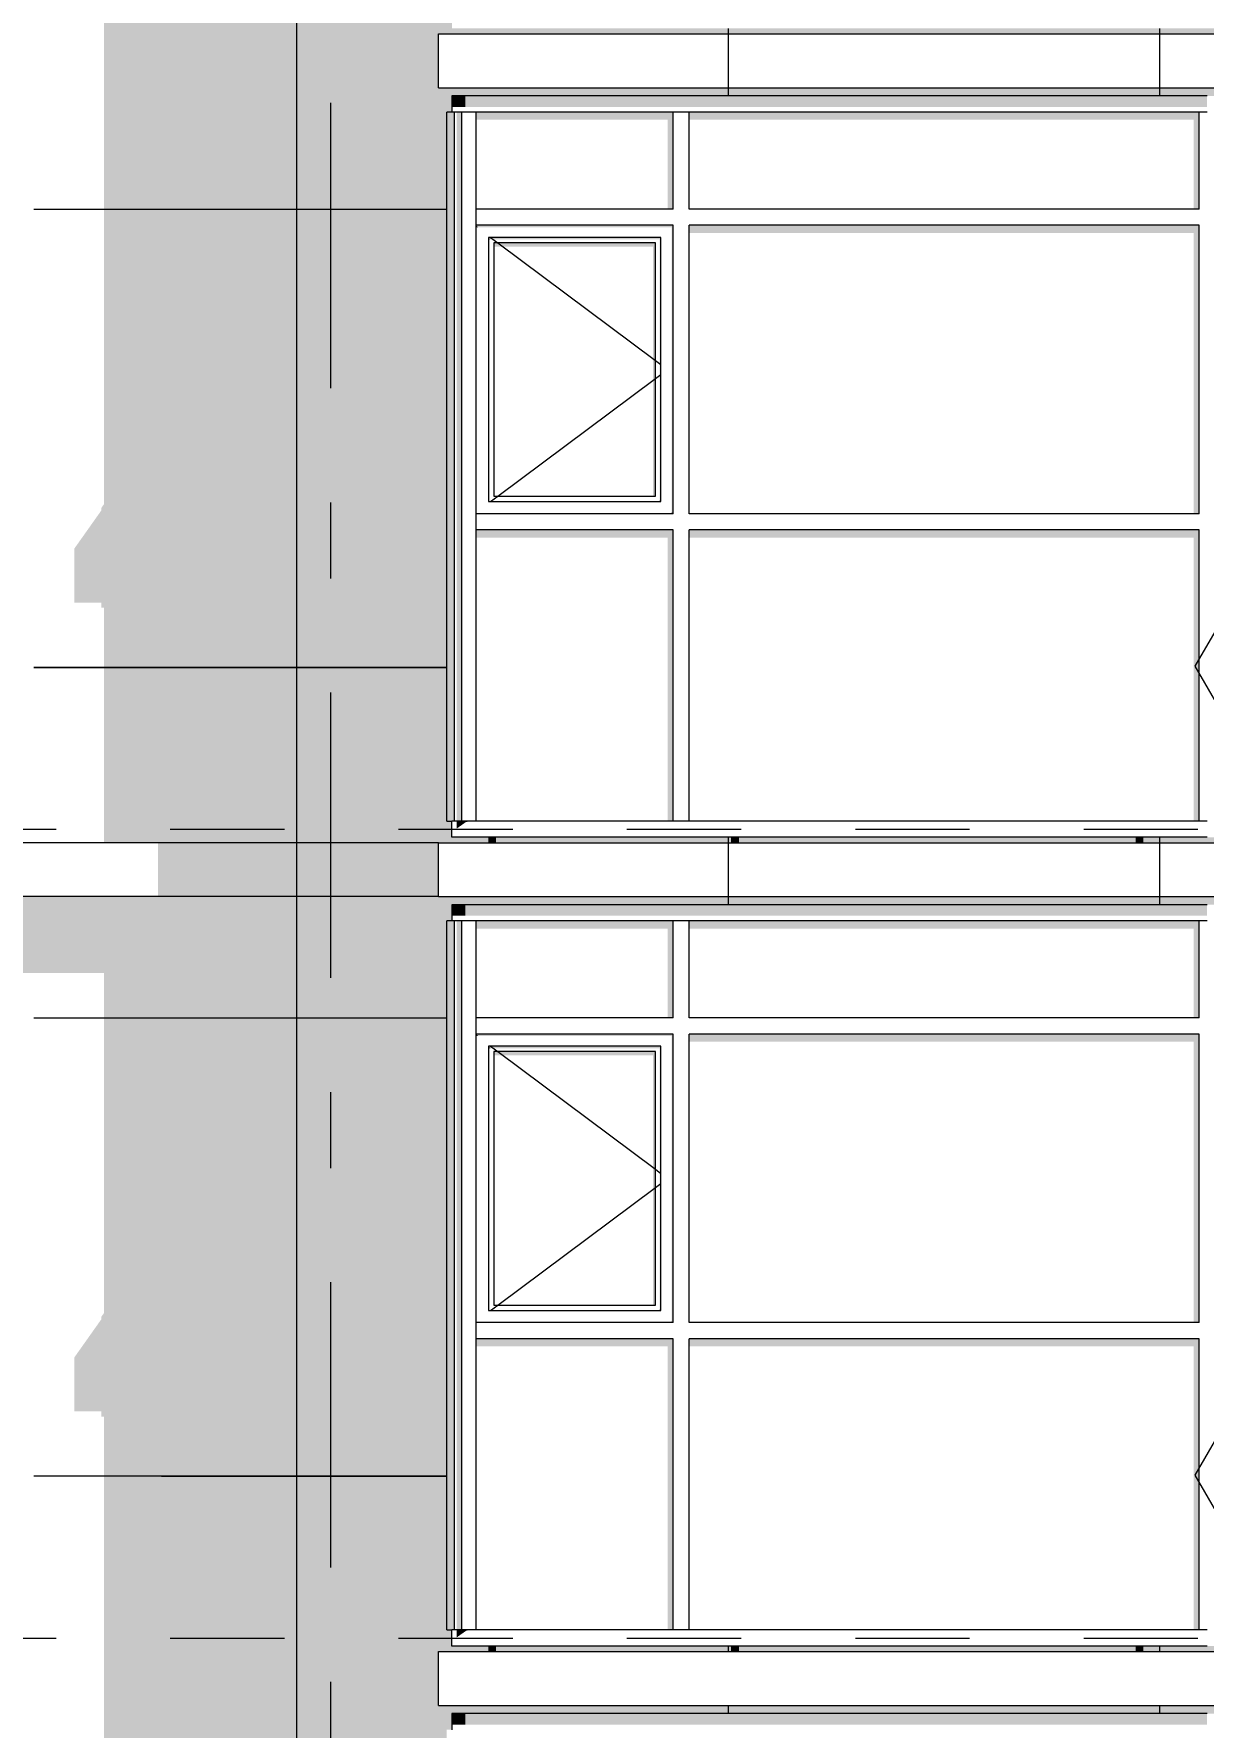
# Model space of a CAD drawing. Header units: millimetres. Extents: x 18162 to 7085488, y 72188 to 247925.
# Drawn here: x 4828340 to 4832675, y 85506 to 91787 of the extents above; entities that cross this region are included whole.
import ezdxf
from ezdxf.enums import TextEntityAlignment as Align

# ---------------------------------------------------------------- set-up
doc = ezdxf.new("R2010")
doc.units = ezdxf.units.MM
doc.header["$MEASUREMENT"] = 0
doc.linetypes.add('Dashed', pattern=[423.333333, 211.666667, -211.666667])
doc.linetypes.add('Double Dashed', pattern=[1093.611073, 529.166651, -211.666656, 141.111112, -211.666656])
for name, color, linetype in [('Finish - Wall', 7, 'Continuous'), ('Interior - Stair & Railing', 7, 'Continuous'), ('Structural - Bearing', 7, 'Continuous'), ('Structural - Grid', 7, 'Continuous')]:
    doc.layers.add(name, color=color, linetype=linetype)
doc.styles.add('GENERATED_STYLE_3', font='', dxfattribs={"width": 0.8})
doc.styles.get('GENERATED_STYLE_3').set_extended_font_data('ISOCPEUR MON')
doc.dimstyles.new('GENERATED_STYLE__15', dxfattribs={"dimtxt": 440.00001, "dimasz": 228, "dimexe": 0.18, "dimexo": 150, "dimgap": 0, "dimtad": 1, "dimdec": 0, "dimzin": 0, "dimdsep": 46, "dimtxsty": 'GENERATED_STYLE_3', "dimblk": 'ARROWHEAD_2', "dimblk1": 'ARROWHEAD_2', "dimblk2": 'ARROWHEAD_2', "dimcen": 0.09, "dimclrd": 13, "dimclre": 13, "dimclrt": 13, "dimadec": 0, "dimazin": 0, "dimtfac": 1, "dimtdec": 4, "dimtmove": 0, "dimatfit": 3, "dimfxl": 1, "dimtolj": 1, "dimtzin": 0, "dimarcsym": 0})

# ---------------------------------------------------------------- blocks, each defined once
blk = doc.blocks.new('*X1775', base_point=(4860813, 82836.7))
at = {"layer": 'Structural - Bearing', "color": 8, "linetype": 'Continuous', "lineweight": 13}
for p, q in [((4829313, 94736.7), (4829313, 92436.7)), ((4830913, 94586.7), (4830913, 94556.7)), ((4832513, 94586.7), (4832513, 94556.7)), ((4828339.5, 94136.7), (4828813, 94136.7)), ((4828813, 94136.7), (4829313, 94136.7)), ((4829313, 94136.7), (4829870, 94136.7)), ((4828339.5, 92436.7), (4828813, 92436.7)), ((4828813, 92436.7), (4828339.5, 92436.7)), ((4829313, 92436.7), (4828813, 92436.7)), ((4828813, 92436.7), (4829313, 92436.7)), ((4829313, 92436.7), (4829870, 92436.7)), ((4829313, 92436.7), (4829313, 91836.7)), ((4829870, 92436.7), (4829313, 92436.7)), ((4829313, 91836.7), (4829313, 91736.7)), ((4830913, 91806.7), (4830913, 91786.7)), ((4832513, 91806.7), (4832513, 91786.7))]:
    blk.add_line(p, q, dxfattribs=at)
blk = doc.blocks.new('*X1822', base_point=(4860813, 82836.7))
at = {"layer": 'Structural - Bearing', "color": 7, "linetype": 'Continuous', "lineweight": 9}
for p, q in [((4830913, 91786.7), (4830913, 91586.7)), ((4832513, 91786.7), (4832513, 91586.7)), ((4834113, 91786.7), (4834113, 91586.7)), ((4835713, 91786.7), (4835713, 91586.7))]:
    blk.add_line(p, q, dxfattribs=at)
blk = doc.blocks.new('*X1828', base_point=(4860813, 82836.7))
at = {"layer": 'Structural - Bearing', "color": 8, "linetype": 'Continuous', "lineweight": 13}
for p, q in [((4829313, 88586.7), (4829313, 86436.7)), ((4830913, 88586.7), (4830913, 88556.7)), ((4832513, 88586.7), (4832513, 88556.7)), ((4828339.5, 88136.7), (4828813, 88136.7)), ((4828813, 88136.7), (4829313, 88136.7)), ((4829313, 88136.7), (4829870, 88136.7)), ((4828813, 86436.7), (4828339.5, 86436.7)), ((4829313, 86436.7), (4828813, 86436.7)), ((4828813, 86436.7), (4829313, 86436.7)), ((4829313, 86436.7), (4829870, 86436.7)), ((4829313, 86436.7), (4829313, 85836.7)), ((4829870, 86436.7), (4829313, 86436.7)), ((4829313, 85836.7), (4829313, 85736.7))]:
    blk.add_line(p, q, dxfattribs=at)
blk = doc.blocks.new('*X1835', base_point=(4860813, 82836.7))
at = {"layer": 'Structural - Bearing', "color": 8, "linetype": 'Continuous', "lineweight": 13}
blk.add_line((4830913, 85806.7), (4830913, 85786.7), dxfattribs=at)
blk = doc.blocks.new('*X1837', base_point=(4860813, 82836.7))
at = {"layer": 'Structural - Bearing', "color": 8, "linetype": 'Continuous', "lineweight": 13}
blk.add_line((4832513, 85806.7), (4832513, 85786.7), dxfattribs=at)
blk = doc.blocks.new('*X1848', base_point=(4860813, 82836.7))
at = {"layer": 'Structural - Bearing', "color": 7, "linetype": 'Continuous', "lineweight": 9}
for p, q in [((4822913, 88786.7), (4822913, 88586.7)), ((4824513, 88786.7), (4824513, 88586.7)), ((4826113, 88786.7), (4826113, 88586.7)), ((4827713, 88786.7), (4827713, 88586.7)), ((4829313, 88786.7), (4829313, 88586.7))]:
    blk.add_line(p, q, dxfattribs=at)
blk = doc.blocks.new('*X1976', base_point=(4860813, 82836.7))
at = {"layer": 'Structural - Bearing', "color": 8, "linetype": 'Continuous', "lineweight": 13}
for p, q in [((4829313, 91736.7), (4829313, 89436.7)), ((4830913, 91586.7), (4830913, 91556.7)), ((4832513, 91586.7), (4832513, 91556.7)), ((4828339.5, 91136.7), (4828813, 91136.7)), ((4828813, 91136.7), (4829313, 91136.7)), ((4829313, 91136.7), (4829870, 91136.7)), ((4828339.5, 89436.7), (4828813, 89436.7)), ((4828813, 89436.7), (4828339.5, 89436.7)), ((4829313, 89436.7), (4828813, 89436.7)), ((4828813, 89436.7), (4829313, 89436.7)), ((4829313, 89436.7), (4829870, 89436.7)), ((4829313, 89436.7), (4829313, 88836.7)), ((4829870, 89436.7), (4829313, 89436.7)), ((4829313, 88836.7), (4829313, 88786.7))]:
    blk.add_line(p, q, dxfattribs=at)
blk = doc.blocks.new('*X1977', base_point=(4860813, 82836.7))
at = {"layer": 'Structural - Bearing', "color": 8, "linetype": 'Continuous', "lineweight": 13}
blk.add_line((4830913, 88806.7), (4830913, 88786.7), dxfattribs=at)
blk = doc.blocks.new('*X1979', base_point=(4860813, 82836.7))
at = {"layer": 'Structural - Bearing', "color": 8, "linetype": 'Continuous', "lineweight": 13}
blk.add_line((4832513, 88806.7), (4832513, 88786.7), dxfattribs=at)
blk = doc.blocks.new('*X1987', base_point=(4860813, 82836.7))
at = {"layer": 'Structural - Bearing', "color": 7, "linetype": 'Continuous', "lineweight": 9}
for p, q in [((4830913, 88786.7), (4830913, 88586.7)), ((4832513, 88786.7), (4832513, 88586.7)), ((4834113, 88786.7), (4834113, 88586.7)), ((4835713, 88786.7), (4835713, 88586.7))]:
    blk.add_line(p, q, dxfattribs=at)
blk = doc.blocks.new('*X2035', base_point=(4860813, 82836.7))
at = {"layer": 'Structural - Bearing', "color": 8, "linetype": 'Continuous', "lineweight": 13}
for p, q in [((4829313, 85736.7), (4829313, 83436.7)), ((4830913, 85586.7), (4830913, 85556.7)), ((4832513, 85586.7), (4832513, 85556.7))]:
    blk.add_line(p, q, dxfattribs=at)
blk = doc.blocks.new('*D2094', base_point=(4860813, 82836.7))
at = {"color": 13, "linetype": 'Continuous', "lineweight": 13}
for p, q in [((4844580.9, 133286.7), (4844580.9, 133433.4)), ((4844805.9, 133286.7), (4829939.5, 133286.7)), ((4844580.9, 82736.7), (4844580.9, 133286.7))]:
    blk.add_line(p, q, dxfattribs=at)
at = {"color": 12, "linetype": 'Continuous', "lineweight": 35}
for p, q in [((4844730.9, 133200.1), (4844430.9, 133373.3)), ((4844430.9, 82823.3), (4844730.9, 82650.1))]:
    blk.add_line(p, q, dxfattribs=at)
at = {"color": 13, "lineweight": 13, "insert": (4844708.4, 107335.5), "char_height": 440, "attachment_point": 7, "rotation": 90, "style": 'GENERATED_STYLE_3'}
blk.add_mtext('\\A1;{\\pql;\\fISOCPEUR MON|b0|i0|c0|p0;\\W0.800000;50,550}', dxfattribs=at)
blk = doc.blocks.new('ARROWHEAD_2')
at = {"color": 0, "linetype": 'Continuous', "lineweight": 0}
for p, q in [((-0.378, -0.655), (0.378, 0.655)), ((0, 0), (-1, 0))]:
    blk.add_line(p, q, dxfattribs=at)
blk = doc.blocks.new('Label_82_3', base_point=(4833439.5, 86206.7))
at = {"color": 13, "linetype": 'Continuous', "lineweight": 13, "flags": 128}
blk.add_lwpolyline([(4832644.4, 86440.9), (4832778.5, 86208.7), (4834100.6, 86208.7), (4834234.7, 86440.9), (4834100.6, 86673.2), (4832778.5, 86673.2)], close=True, dxfattribs=at)
at = {"color": 13, "lineweight": 13, "insert": (4832778.5, 86672.5), "char_height": 360, "attachment_point": 1, "style": 'GENERATED_STYLE_3'}
blk.add_mtext('\\A1;{\\pql;\\pt0,253000;\\fISOCPEUR MON|b0|i0|c0|p0;\\W0.800000;ГШХ-2\\fISOCPEUR MON|b0|i0|c0|p0;\\W0.800000;\\A1{\\H.66x;\\S^  ;}\\fISOCPEUR MON|b0|i0|c0|p0;\\W0.800000;\\fISOCPEUR MON|b0|i0|c0|p0;\\W0.800000;\\A1{\\H.66x;\\S^  ;}\\fISOCPEUR MON|b0|i0|c0|p0;\\W0.800000; \\fISOCPEUR MON|b0|i0|c0|p0;\\W0.800000;\\fISOCPEUR MON|b0|i0|c0|p0;\\W0.800000;\\fISOCPEUR MON|b0|i0|c0|p0;\\W0.800000;\\fISOCPEUR MON|b0|i0|c0|p0;\\W0.800000;\\fISOCPEUR MON|b0|i0|c0|p0;\\W0.800000;\\fISOCPEUR MON|b0|i0|c0|p0;\\W0.800000;\\fISOCPEUR MON|b0|i0|c0|p0;\\W0.800000;\\fISOCPEUR MON|b0|i0|c0|p0;\\W0.800000;\\fISOCPEUR MON|b0|i0|c0|p0;\\W0.800000;\\fISOCPEUR MON|b0|i0|c0|p0;\\W0.800000;\\fISOCPEUR MON|b0|i0|c0|p0;\\W0.800000;\\fISOCPEUR MON|b0|i0|c0|p0;\\W0.800000;\\fISOCPEUR MON|b0|i0|c0|p0;\\W0.800000;\\fISOCPEUR MON|b0|i0|c0|p0;\\W0.800000;\\fISOCPEUR MON|b0|i0|c0|p0;\\W0.800000;\\fISOCPEUR MON|b0|i0|c0|p0;\\W0.800000;\\fISOCPEUR MON|b0|i0|c0|p0;\\W0.800000;\\fISOCPEUR MON|b0|i0|c0|p0;\\W0.800000;\\fISOCPEUR MON|b0|i0|c0|p0;\\W0.800000;\\fISOCPEUR MON|b0|i0|c0|p0;\\W0.800000;\\fISOCPEUR MON|b0|i0|c0|p0;\\W0.800000;\\fISOCPEUR MON|b0|i0|c0|p0;\\W0.800000;\\fISOCPEUR MON|b0|i0|c0|p0;\\W0.800000;\\fISOCPEUR MON|b0|i0|c0|p0;\\W0.800000;\\fISOCPEUR MON|b0|i0|c0|p0;\\W0.800000;\\fISOCPEUR MON|b0|i0|c0|p0;\\W0.800000;\\fISOCPEUR MON|b0|i0|c0|p0;\\W0.800000;\\fISOCPEUR MON|b0|i0|c0|p0;\\W0.800000;\\fISOCPEUR MON|b0|i0|c0|p0;\\W0.800000;\\fISOCPEUR MON|b0|i0|c0|p0;\\W0.800000;\\fISOCPEUR MON|b0|i0|c0|p0;\\W0.800000;\\fISOCPEUR MON|b0|i0|c0|p0;\\W0.800000;\\fISOCPEUR MON|b0|i0|c0|p0;\\W0.800000;\\fISOCPEUR MON|b0|i0|c0|p0;\\W0.800000;\\fISOCPEUR MON|b0|i0|c0|p0;\\W0.800000;\\fISOCPEUR MON|b0|i0|c0|p0;\\W0.800000;\\fISOCPEUR MON|b0|i0|c0|p0;\\W0.800000;\\fISOCPEUR MON|b0|i0|c0|p0;\\W0.800000;\\fISOCPEUR MON|b0|i0|c0|p0;\\W0.800000;\\fISOCPEUR MON|b0|i0|c0|p0;\\W0.800000;\\fISOCPEUR MON|b0|i0|c0|p0;\\W0.800000;\\fISOCPEUR MON|b0|i0|c0|p0;\\W0.800000;\\fISOCPEUR MON|b0|i0|c0|p0;\\W0.800000;}', dxfattribs=at)
blk = doc.blocks.new('Label_85_3', base_point=(4833439.5, 89206.7))
at = {"color": 13, "linetype": 'Continuous', "lineweight": 13, "flags": 128}
blk.add_lwpolyline([(4832644.4, 89440.9), (4832778.5, 89208.7), (4834100.6, 89208.7), (4834234.7, 89440.9), (4834100.6, 89673.2), (4832778.5, 89673.2)], close=True, dxfattribs=at)
at = {"color": 13, "lineweight": 13, "insert": (4832778.5, 89672.5), "char_height": 360, "attachment_point": 1, "style": 'GENERATED_STYLE_3'}
blk.add_mtext('\\A1;{\\pql;\\pt0,253000;\\fISOCPEUR MON|b0|i0|c0|p0;\\W0.800000;ГШХ-2\\fISOCPEUR MON|b0|i0|c0|p0;\\W0.800000;\\A1{\\H.66x;\\S^  ;}\\fISOCPEUR MON|b0|i0|c0|p0;\\W0.800000;\\fISOCPEUR MON|b0|i0|c0|p0;\\W0.800000;\\A1{\\H.66x;\\S^  ;}\\fISOCPEUR MON|b0|i0|c0|p0;\\W0.800000; \\fISOCPEUR MON|b0|i0|c0|p0;\\W0.800000;\\fISOCPEUR MON|b0|i0|c0|p0;\\W0.800000;\\fISOCPEUR MON|b0|i0|c0|p0;\\W0.800000;\\fISOCPEUR MON|b0|i0|c0|p0;\\W0.800000;\\fISOCPEUR MON|b0|i0|c0|p0;\\W0.800000;\\fISOCPEUR MON|b0|i0|c0|p0;\\W0.800000;\\fISOCPEUR MON|b0|i0|c0|p0;\\W0.800000;\\fISOCPEUR MON|b0|i0|c0|p0;\\W0.800000;\\fISOCPEUR MON|b0|i0|c0|p0;\\W0.800000;\\fISOCPEUR MON|b0|i0|c0|p0;\\W0.800000;\\fISOCPEUR MON|b0|i0|c0|p0;\\W0.800000;\\fISOCPEUR MON|b0|i0|c0|p0;\\W0.800000;\\fISOCPEUR MON|b0|i0|c0|p0;\\W0.800000;\\fISOCPEUR MON|b0|i0|c0|p0;\\W0.800000;\\fISOCPEUR MON|b0|i0|c0|p0;\\W0.800000;\\fISOCPEUR MON|b0|i0|c0|p0;\\W0.800000;\\fISOCPEUR MON|b0|i0|c0|p0;\\W0.800000;\\fISOCPEUR MON|b0|i0|c0|p0;\\W0.800000;\\fISOCPEUR MON|b0|i0|c0|p0;\\W0.800000;\\fISOCPEUR MON|b0|i0|c0|p0;\\W0.800000;\\fISOCPEUR MON|b0|i0|c0|p0;\\W0.800000;\\fISOCPEUR MON|b0|i0|c0|p0;\\W0.800000;\\fISOCPEUR MON|b0|i0|c0|p0;\\W0.800000;\\fISOCPEUR MON|b0|i0|c0|p0;\\W0.800000;\\fISOCPEUR MON|b0|i0|c0|p0;\\W0.800000;\\fISOCPEUR MON|b0|i0|c0|p0;\\W0.800000;\\fISOCPEUR MON|b0|i0|c0|p0;\\W0.800000;\\fISOCPEUR MON|b0|i0|c0|p0;\\W0.800000;\\fISOCPEUR MON|b0|i0|c0|p0;\\W0.800000;\\fISOCPEUR MON|b0|i0|c0|p0;\\W0.800000;\\fISOCPEUR MON|b0|i0|c0|p0;\\W0.800000;\\fISOCPEUR MON|b0|i0|c0|p0;\\W0.800000;\\fISOCPEUR MON|b0|i0|c0|p0;\\W0.800000;\\fISOCPEUR MON|b0|i0|c0|p0;\\W0.800000;\\fISOCPEUR MON|b0|i0|c0|p0;\\W0.800000;\\fISOCPEUR MON|b0|i0|c0|p0;\\W0.800000;\\fISOCPEUR MON|b0|i0|c0|p0;\\W0.800000;\\fISOCPEUR MON|b0|i0|c0|p0;\\W0.800000;\\fISOCPEUR MON|b0|i0|c0|p0;\\W0.800000;\\fISOCPEUR MON|b0|i0|c0|p0;\\W0.800000;\\fISOCPEUR MON|b0|i0|c0|p0;\\W0.800000;\\fISOCPEUR MON|b0|i0|c0|p0;\\W0.800000;\\fISOCPEUR MON|b0|i0|c0|p0;\\W0.800000;}', dxfattribs=at)
blk = doc.blocks.new('Standard grid marker[371]_3', base_point=(4829439.5, 142836.7))
at = {"layer": 'Structural - Grid', "color": 13, "linetype": 'Double Dashed', "lineweight": 13, "ltscale": 2}
blk.add_line((4829439.5, 141836.7), (4829439.5, 80336.7), dxfattribs=at)
at = {"layer": 'Structural - Grid', "color": 13, "lineweight": 13, "style": 'GENERATED_STYLE_3'}
blk.add_attdef('AC_MarkerText_1', text='', height=500, rotation=360, dxfattribs=at).set_placement((4829439.5, 78986.7), align=Align.TOP_CENTER)

msp = doc.modelspace()

# ---------------------------------------------------------------- hatches: boundary and pattern name
at = {"layer": 'Finish - Wall', "linetype": 'Continuous', "lineweight": 0}
for points in [[(4829939.5, 91556.7), (4829889.5, 91556.7), (4829889.5, 91516), (4829939.5, 91516)], [(4829939.5, 91556.7), (4829939.5, 91516), (4830739.5, 91516), (4830739.5, 91556.7)], [(4830739.5, 91516), (4832689.5, 91516), (4832689.5, 91556.7), (4830739.5, 91556.7)], [(4829870, 91496.7), (4829870, 91106.7), (4829899.5, 91106.7), (4829899.5, 91496.7)], [(4829907.1, 91496.7), (4829907.1, 91106.7), (4829926.6, 91106.7), (4829926.6, 91496.7)], [(4829979.5, 91468.4), (4830689.5, 91468.4), (4830689.5, 91136.7), (4830709.5, 91136.7), (4830709.5, 91496.7), (4829979.5, 91496.7)], [(4830769.5, 91468.4), (4832639.5, 91468.4), (4832639.5, 91136.7), (4832659.5, 91136.7), (4832659.5, 91496.7), (4830769.5, 91496.7)], [(4829870, 91106.7), (4829870, 89976.7), (4829899.5, 89976.7), (4829899.5, 91106.7)], [(4829907.1, 91106.7), (4829907.1, 89976.7), (4829926.6, 89976.7), (4829926.6, 91106.7)], [(4829986.6, 91069.6), (4829979.5, 91076.7), (4829979.5, 91069.6)], [(4829979.5, 91076.7), (4829986.6, 91069.6), (4830702.4, 91069.6), (4830709.5, 91076.7)], [(4830702.4, 91069.6), (4830704.5, 91069.6), (4830704.5, 90011.7), (4830709.5, 90006.7), (4830709.5, 91076.7)], [(4830769.5, 91076.7), (4830769.5, 91048.4), (4832639.5, 91048.4), (4832639.5, 90006.7), (4832659.5, 90006.7), (4832659.5, 91076.7)], [(4830024.5, 91031.7), (4830024.5, 91024.6), (4830031.6, 91024.6)], [(4830024.5, 91031.7), (4830031.6, 91024.6), (4830657.4, 91024.6), (4830664.5, 91031.7)], [(4830644.5, 91011.7), (4830044.5, 91011.7), (4830044.5, 90997.5), (4830634.5, 90997.5), (4830634.5, 90071.7), (4830644.5, 90071.7)], [(4830664.5, 91031.7), (4830657.4, 91024.6), (4830659.5, 91024.6), (4830659.5, 90056.7), (4830664.5, 90051.7)], [(4830659.5, 90051.7), (4830664.5, 90051.7), (4830659.5, 90056.7)], [(4830704.5, 90006.7), (4830709.5, 90006.7), (4830704.5, 90011.7)], [(4829870, 89976.7), (4829870, 88866.7), (4829899.5, 88866.7), (4829899.5, 89976.7)], [(4829926.6, 89976.7), (4829907.1, 89976.7), (4829907.1, 88866.7), (4829926.6, 88866.7)], [(4829979.5, 89918.4), (4830689.5, 89918.4), (4830689.5, 88866.7), (4830709.5, 88866.7), (4830709.5, 89946.7), (4829979.5, 89946.7)], [(4832659.5, 89946.7), (4830769.5, 89946.7), (4830769.5, 89918.4), (4832639.5, 89918.4), (4832639.5, 88866.7), (4832659.5, 88866.7)], [(4829907.1, 88839.1), (4829939.5, 88862), (4829939.5, 88866.7), (4829907.1, 88866.7)], [(4829939.5, 88866.7), (4829939.5, 88862), (4829946.1, 88866.7)], [(4829889.5, 88556.7), (4829889.5, 88516), (4829939.5, 88516), (4829939.5, 88556.7)], [(4830739.5, 88556.7), (4829939.5, 88556.7), (4829939.5, 88516), (4830739.5, 88516)], [(4830739.5, 88556.7), (4830739.5, 88516), (4832689.5, 88516), (4832689.5, 88556.7)], [(4829899.5, 88496.7), (4829870, 88496.7), (4829870, 88106.7), (4829899.5, 88106.7)], [(4829907.1, 88496.7), (4829907.1, 88106.7), (4829926.6, 88106.7), (4829926.6, 88496.7)], [(4829979.5, 88496.7), (4829979.5, 88468.4), (4830689.5, 88468.4), (4830689.5, 88136.7), (4830709.5, 88136.7), (4830709.5, 88496.7)], [(4830769.5, 88496.7), (4830769.5, 88468.4), (4832639.5, 88468.4), (4832639.5, 88136.7), (4832659.5, 88136.7), (4832659.5, 88496.7)], [(4829870, 86976.7), (4829899.5, 86976.7), (4829899.5, 88106.7), (4829870, 88106.7)], [(4829907.1, 88106.7), (4829907.1, 86976.7), (4829926.6, 86976.7), (4829926.6, 88106.7)], [(4829986.6, 88069.6), (4829979.5, 88076.7), (4829979.5, 88069.6)], [(4829979.5, 88076.7), (4829986.6, 88069.6), (4830702.4, 88069.6), (4830709.5, 88076.7)], [(4830702.4, 88069.6), (4830704.5, 88069.6), (4830704.5, 87011.7), (4830709.5, 87006.7), (4830709.5, 88076.7)], [(4830769.5, 88048.4), (4832639.5, 88048.4), (4832639.5, 87006.7), (4832659.5, 87006.7), (4832659.5, 88076.7), (4830769.5, 88076.7)], [(4830024.5, 88031.7), (4830024.5, 88024.6), (4830031.6, 88024.6)], [(4830024.5, 88031.7), (4830031.6, 88024.6), (4830657.4, 88024.6), (4830664.5, 88031.7)], [(4830044.5, 87997.5), (4830634.5, 87997.5), (4830634.5, 87071.7), (4830644.5, 87071.7), (4830644.5, 88011.7), (4830044.5, 88011.7)], [(4830664.5, 88031.7), (4830657.4, 88024.6), (4830659.5, 88024.6), (4830659.5, 87056.7), (4830664.5, 87051.7)], [(4830659.5, 87051.7), (4830664.5, 87051.7), (4830659.5, 87056.7)], [(4830704.5, 87006.7), (4830709.5, 87006.7), (4830704.5, 87011.7)], [(4829870, 86976.7), (4829870, 85866.7), (4829899.5, 85866.7), (4829899.5, 86976.7)], [(4829907.1, 86976.7), (4829907.1, 85866.7), (4829926.6, 85866.7), (4829926.6, 86976.7)], [(4830709.5, 86946.7), (4829979.5, 86946.7), (4829979.5, 86918.4), (4830689.5, 86918.4), (4830689.5, 85866.7), (4830709.5, 85866.7)], [(4832659.5, 86946.7), (4830769.5, 86946.7), (4830769.5, 86918.4), (4832639.5, 86918.4), (4832639.5, 85866.7), (4832659.5, 85866.7)], [(4829907.1, 85866.7), (4829907.1, 85839.1), (4829939.5, 85862), (4829939.5, 85866.7)], [(4829946.1, 85866.7), (4829939.5, 85866.7), (4829939.5, 85862)], [(4829889.5, 85556.7), (4829889.5, 85516), (4829939.5, 85516), (4829939.5, 85556.7)], [(4829939.5, 85516), (4830739.5, 85516), (4830739.5, 85556.7), (4829939.5, 85556.7)], [(4830739.5, 85516), (4832689.5, 85516), (4832689.5, 85556.7), (4830739.5, 85556.7)]]:
    msp.add_hatch(color=49, dxfattribs=at).paths.add_polyline_path(points)
at = {"layer": 'Interior - Stair & Railing', "linetype": 'Continuous', "lineweight": 0}
for points in [[(4830027.5, 88806.7), (4830027.5, 88786.7), (4830027.7, 88786.7), (4830027.7, 88806.7)], [(4830027.7, 88806.7), (4830027.7, 88786.7), (4830028.2, 88786.7), (4830028.2, 88806.7)], [(4830029.1, 88806.7), (4830028.2, 88806.7), (4830028.2, 88786.7), (4830029.1, 88786.7)], [(4830030.3, 88806.7), (4830029.1, 88806.7), (4830029.1, 88786.7), (4830030.3, 88786.7)], [(4830031.8, 88806.7), (4830030.3, 88806.7), (4830030.3, 88786.7), (4830031.8, 88786.7)], [(4830033.5, 88806.7), (4830031.8, 88806.7), (4830031.8, 88786.7), (4830033.5, 88786.7)], [(4830035.4, 88806.7), (4830033.5, 88806.7), (4830033.5, 88786.7), (4830035.4, 88786.7)], [(4830035.4, 88786.7), (4830037.4, 88786.7), (4830037.4, 88806.7), (4830035.4, 88806.7)], [(4830039.5, 88806.7), (4830037.4, 88806.7), (4830037.4, 88786.7), (4830039.5, 88786.7)], [(4830041.6, 88806.7), (4830039.5, 88806.7), (4830039.5, 88786.7), (4830041.6, 88786.7)], [(4830043.6, 88806.7), (4830041.6, 88806.7), (4830041.6, 88786.7), (4830043.6, 88786.7)], [(4830045.5, 88806.7), (4830043.6, 88806.7), (4830043.6, 88786.7), (4830045.5, 88786.7)], [(4830047.2, 88806.7), (4830045.5, 88806.7), (4830045.5, 88786.7), (4830047.2, 88786.7)], [(4830048.7, 88806.7), (4830047.2, 88806.7), (4830047.2, 88786.7), (4830048.7, 88786.7)], [(4830049.9, 88806.7), (4830048.7, 88806.7), (4830048.7, 88786.7), (4830049.9, 88786.7)], [(4830050.8, 88806.7), (4830049.9, 88806.7), (4830049.9, 88786.7), (4830050.8, 88786.7)], [(4830050.8, 88806.7), (4830050.8, 88786.7), (4830051.3, 88786.7), (4830051.3, 88806.7)], [(4830051.3, 88806.7), (4830051.3, 88786.7), (4830051.5, 88786.7), (4830051.5, 88806.7)], [(4830927.5, 88786.7), (4830927.7, 88786.7), (4830927.7, 88806.7), (4830927.5, 88806.7)], [(4830927.7, 88786.7), (4830928.2, 88786.7), (4830928.2, 88806.7), (4830927.7, 88806.7)], [(4830928.2, 88806.7), (4830928.2, 88786.7), (4830929.1, 88786.7), (4830929.1, 88806.7)], [(4830929.1, 88806.7), (4830929.1, 88786.7), (4830930.3, 88786.7), (4830930.3, 88806.7)], [(4830931.8, 88806.7), (4830930.3, 88806.7), (4830930.3, 88786.7), (4830931.8, 88786.7)], [(4830933.5, 88806.7), (4830931.8, 88806.7), (4830931.8, 88786.7), (4830933.5, 88786.7)], [(4830935.4, 88806.7), (4830933.5, 88806.7), (4830933.5, 88786.7), (4830935.4, 88786.7)], [(4830937.4, 88806.7), (4830935.4, 88806.7), (4830935.4, 88786.7), (4830937.4, 88786.7)], [(4830939.5, 88806.7), (4830937.4, 88806.7), (4830937.4, 88786.7), (4830939.5, 88786.7)], [(4830941.6, 88806.7), (4830939.5, 88806.7), (4830939.5, 88786.7), (4830941.6, 88786.7)], [(4830943.6, 88806.7), (4830941.6, 88806.7), (4830941.6, 88786.7), (4830943.6, 88786.7)], [(4830945.5, 88806.7), (4830943.6, 88806.7), (4830943.6, 88786.7), (4830945.5, 88786.7)], [(4830947.2, 88806.7), (4830945.5, 88806.7), (4830945.5, 88786.7), (4830947.2, 88786.7)], [(4830948.7, 88806.7), (4830947.2, 88806.7), (4830947.2, 88786.7), (4830948.7, 88786.7)], [(4830949.9, 88806.7), (4830948.7, 88806.7), (4830948.7, 88786.7), (4830949.9, 88786.7)], [(4830950.8, 88806.7), (4830949.9, 88806.7), (4830949.9, 88786.7), (4830950.8, 88786.7)], [(4830950.8, 88786.7), (4830951.3, 88786.7), (4830951.3, 88806.7), (4830950.8, 88806.7)], [(4830951.3, 88806.7), (4830951.3, 88786.7), (4830951.5, 88786.7), (4830951.5, 88806.7)], [(4832427.5, 88806.7), (4832427.5, 88786.7), (4832427.7, 88786.7), (4832427.7, 88806.7)], [(4832427.7, 88806.7), (4832427.7, 88786.7), (4832428.2, 88786.7), (4832428.2, 88806.7)], [(4832429.1, 88806.7), (4832428.2, 88806.7), (4832428.2, 88786.7), (4832429.1, 88786.7)], [(4832429.1, 88786.7), (4832430.3, 88786.7), (4832430.3, 88806.7), (4832429.1, 88806.7)], [(4832431.8, 88806.7), (4832430.3, 88806.7), (4832430.3, 88786.7), (4832431.8, 88786.7)], [(4832433.5, 88806.7), (4832431.8, 88806.7), (4832431.8, 88786.7), (4832433.5, 88786.7)], [(4832435.4, 88806.7), (4832433.5, 88806.7), (4832433.5, 88786.7), (4832435.4, 88786.7)], [(4832437.4, 88806.7), (4832435.4, 88806.7), (4832435.4, 88786.7), (4832437.4, 88786.7)], [(4832439.5, 88806.7), (4832437.4, 88806.7), (4832437.4, 88786.7), (4832439.5, 88786.7)], [(4832441.6, 88806.7), (4832439.5, 88806.7), (4832439.5, 88786.7), (4832441.6, 88786.7)], [(4832443.6, 88806.7), (4832441.6, 88806.7), (4832441.6, 88786.7), (4832443.6, 88786.7)], [(4832445.5, 88806.7), (4832443.6, 88806.7), (4832443.6, 88786.7), (4832445.5, 88786.7)], [(4832447.2, 88806.7), (4832445.5, 88806.7), (4832445.5, 88786.7), (4832447.2, 88786.7)], [(4832448.7, 88806.7), (4832447.2, 88806.7), (4832447.2, 88786.7), (4832448.7, 88786.7)], [(4832449.9, 88806.7), (4832448.7, 88806.7), (4832448.7, 88786.7), (4832449.9, 88786.7)], [(4832450.8, 88806.7), (4832449.9, 88806.7), (4832449.9, 88786.7), (4832450.8, 88786.7)], [(4832450.8, 88806.7), (4832450.8, 88786.7), (4832451.3, 88786.7), (4832451.3, 88806.7)], [(4832451.3, 88806.7), (4832451.3, 88786.7), (4832451.5, 88786.7), (4832451.5, 88806.7)], [(4830027.7, 85806.7), (4830027.5, 85806.7), (4830027.5, 85786.7), (4830027.7, 85786.7)], [(4830027.7, 85806.7), (4830027.7, 85786.7), (4830028.2, 85786.7), (4830028.2, 85806.7)], [(4830029.1, 85806.7), (4830028.2, 85806.7), (4830028.2, 85786.7), (4830029.1, 85786.7)], [(4830030.3, 85806.7), (4830029.1, 85806.7), (4830029.1, 85786.7), (4830030.3, 85786.7)], [(4830030.3, 85806.7), (4830030.3, 85786.7), (4830031.8, 85786.7), (4830031.8, 85806.7)], [(4830033.5, 85806.7), (4830031.8, 85806.7), (4830031.8, 85786.7), (4830033.5, 85786.7)], [(4830035.4, 85806.7), (4830033.5, 85806.7), (4830033.5, 85786.7), (4830035.4, 85786.7)], [(4830037.4, 85806.7), (4830035.4, 85806.7), (4830035.4, 85786.7), (4830037.4, 85786.7)], [(4830039.5, 85806.7), (4830037.4, 85806.7), (4830037.4, 85786.7), (4830039.5, 85786.7)], [(4830041.6, 85806.7), (4830039.5, 85806.7), (4830039.5, 85786.7), (4830041.6, 85786.7)], [(4830043.6, 85806.7), (4830041.6, 85806.7), (4830041.6, 85786.7), (4830043.6, 85786.7)], [(4830045.5, 85806.7), (4830043.6, 85806.7), (4830043.6, 85786.7), (4830045.5, 85786.7)], [(4830047.2, 85806.7), (4830045.5, 85806.7), (4830045.5, 85786.7), (4830047.2, 85786.7)], [(4830047.2, 85806.7), (4830047.2, 85786.7), (4830048.7, 85786.7), (4830048.7, 85806.7)], [(4830049.9, 85806.7), (4830048.7, 85806.7), (4830048.7, 85786.7), (4830049.9, 85786.7)], [(4830050.8, 85806.7), (4830049.9, 85806.7), (4830049.9, 85786.7), (4830050.8, 85786.7)], [(4830050.8, 85806.7), (4830050.8, 85786.7), (4830051.3, 85786.7), (4830051.3, 85806.7)], [(4830051.5, 85806.7), (4830051.3, 85806.7), (4830051.3, 85786.7), (4830051.5, 85786.7)], [(4830927.5, 85786.7), (4830927.7, 85786.7), (4830927.7, 85806.7), (4830927.5, 85806.7)], [(4830927.7, 85806.7), (4830927.7, 85786.7), (4830928.2, 85786.7), (4830928.2, 85806.7)], [(4830929.1, 85806.7), (4830928.2, 85806.7), (4830928.2, 85786.7), (4830929.1, 85786.7)], [(4830930.3, 85806.7), (4830929.1, 85806.7), (4830929.1, 85786.7), (4830930.3, 85786.7)], [(4830930.3, 85806.7), (4830930.3, 85786.7), (4830931.8, 85786.7), (4830931.8, 85806.7)], [(4830933.5, 85806.7), (4830931.8, 85806.7), (4830931.8, 85786.7), (4830933.5, 85786.7)], [(4830935.4, 85806.7), (4830933.5, 85806.7), (4830933.5, 85786.7), (4830935.4, 85786.7)], [(4830937.4, 85806.7), (4830935.4, 85806.7), (4830935.4, 85786.7), (4830937.4, 85786.7)], [(4830939.5, 85806.7), (4830937.4, 85806.7), (4830937.4, 85786.7), (4830939.5, 85786.7)], [(4830941.6, 85806.7), (4830939.5, 85806.7), (4830939.5, 85786.7), (4830941.6, 85786.7)], [(4830943.6, 85806.7), (4830941.6, 85806.7), (4830941.6, 85786.7), (4830943.6, 85786.7)], [(4830945.5, 85806.7), (4830943.6, 85806.7), (4830943.6, 85786.7), (4830945.5, 85786.7)], [(4830947.2, 85806.7), (4830945.5, 85806.7), (4830945.5, 85786.7), (4830947.2, 85786.7)], [(4830947.2, 85806.7), (4830947.2, 85786.7), (4830948.7, 85786.7), (4830948.7, 85806.7)], [(4830949.9, 85806.7), (4830948.7, 85806.7), (4830948.7, 85786.7), (4830949.9, 85786.7)], [(4830950.8, 85806.7), (4830949.9, 85806.7), (4830949.9, 85786.7), (4830950.8, 85786.7)], [(4830950.8, 85806.7), (4830950.8, 85786.7), (4830951.3, 85786.7), (4830951.3, 85806.7)], [(4830951.5, 85806.7), (4830951.3, 85806.7), (4830951.3, 85786.7), (4830951.5, 85786.7)], [(4832427.7, 85806.7), (4832427.5, 85806.7), (4832427.5, 85786.7), (4832427.7, 85786.7)], [(4832427.7, 85806.7), (4832427.7, 85786.7), (4832428.2, 85786.7), (4832428.2, 85806.7)], [(4832429.1, 85806.7), (4832428.2, 85806.7), (4832428.2, 85786.7), (4832429.1, 85786.7)], [(4832430.3, 85806.7), (4832429.1, 85806.7), (4832429.1, 85786.7), (4832430.3, 85786.7)], [(4832430.3, 85786.7), (4832431.8, 85786.7), (4832431.8, 85806.7), (4832430.3, 85806.7)], [(4832433.5, 85806.7), (4832431.8, 85806.7), (4832431.8, 85786.7), (4832433.5, 85786.7)], [(4832435.4, 85806.7), (4832433.5, 85806.7), (4832433.5, 85786.7), (4832435.4, 85786.7)], [(4832437.4, 85806.7), (4832435.4, 85806.7), (4832435.4, 85786.7), (4832437.4, 85786.7)], [(4832439.5, 85806.7), (4832437.4, 85806.7), (4832437.4, 85786.7), (4832439.5, 85786.7)], [(4832441.6, 85806.7), (4832439.5, 85806.7), (4832439.5, 85786.7), (4832441.6, 85786.7)], [(4832443.6, 85806.7), (4832441.6, 85806.7), (4832441.6, 85786.7), (4832443.6, 85786.7)], [(4832445.5, 85806.7), (4832443.6, 85806.7), (4832443.6, 85786.7), (4832445.5, 85786.7)], [(4832447.2, 85806.7), (4832445.5, 85806.7), (4832445.5, 85786.7), (4832447.2, 85786.7)], [(4832447.2, 85806.7), (4832447.2, 85786.7), (4832448.7, 85786.7), (4832448.7, 85806.7)], [(4832449.9, 85806.7), (4832448.7, 85806.7), (4832448.7, 85786.7), (4832449.9, 85786.7)], [(4832450.8, 85806.7), (4832449.9, 85806.7), (4832449.9, 85786.7), (4832450.8, 85786.7)], [(4832450.8, 85806.7), (4832450.8, 85786.7), (4832451.3, 85786.7), (4832451.3, 85806.7)], [(4832451.5, 85806.7), (4832451.3, 85806.7), (4832451.3, 85786.7), (4832451.5, 85786.7)]]:
    msp.add_hatch(color=49, dxfattribs=at).paths.add_polyline_path(points)
at = {"layer": 'Structural - Bearing', "linetype": 'Continuous', "lineweight": 0}
for points in [[(4828489.5, 92677.5), (4828589.5, 92677.5), (4828589.5, 92658.2), (4828599.5, 92658.2), (4828599.5, 91736.7), (4829839.5, 91736.7), (4829839.5, 91786.7), (4833389.5, 91786.7), (4833389.5, 91806.7), (4829889.5, 91806.7), (4829889.5, 91866.7), (4829870, 91866.7), (4829870, 94496.7), (4829889.5, 94496.7), (4829889.5, 94556.7), (4833389.5, 94556.7), (4833389.5, 94586.7), (4829839.5, 94586.7), (4829839.5, 94736.7), (4828599.5, 94736.7), (4828599.5, 93042.3), (4828589.5, 93028.2), (4828589.5, 93018.9), (4828489.5, 92877.5)], [(4828489.5, 89877.5), (4828489.5, 89677.5), (4828589.5, 89677.5), (4828589.5, 89658.2), (4828599.5, 89658.2), (4828599.5, 88786.7), (4830027.5, 88786.7), (4830027.5, 88806.7), (4829889.5, 88806.7), (4829889.5, 88866.7), (4829870, 88866.7), (4829870, 91496.7), (4829889.5, 91496.7), (4829889.5, 91556.7), (4833389.5, 91556.7), (4833389.5, 91586.7), (4829839.5, 91586.7), (4829839.5, 91736.7), (4828599.5, 91736.7), (4828599.5, 90042.3), (4828589.5, 90028.2), (4828589.5, 90018.9)], [(4830051.5, 88786.7), (4830927.5, 88786.7), (4830927.5, 88806.7), (4830051.5, 88806.7)], [(4830951.5, 88806.7), (4830951.5, 88786.7), (4832427.5, 88786.7), (4832427.5, 88806.7)], [(4832451.5, 88786.7), (4833327.5, 88786.7), (4833327.5, 88806.7), (4832451.5, 88806.7)], [(4828799.5, 88786.7), (4828799.5, 88586.7), (4829839.5, 88586.7), (4829839.5, 88786.7)], [(4809589.5, 88586.7), (4809589.5, 85736.7), (4809839.5, 85736.7), (4809839.5, 85786.7), (4810027.5, 85786.7), (4810027.5, 85806.7), (4809889.5, 85806.7), (4809889.5, 85866.7), (4809877.1, 85866.7), (4809877.1, 88496.7), (4809889.5, 88496.7), (4809889.5, 88556.7), (4813089.5, 88556.7), (4813089.5, 88496.7), (4813101.9, 88496.7), (4813101.9, 88303.8), (4817994.5, 88303.8), (4817994.5, 88168.2), (4818007.1, 88155.6), (4818007.1, 88136.7), (4818839.5, 88136.7), (4818839.5, 86436.7), (4817994.5, 86436.7), (4817994.5, 86298.2), (4818007.1, 86285.6), (4818007.1, 86256), (4817994.5, 86238.2), (4817994.5, 85736.7), (4819239.5, 85736.7), (4819239.5, 85786.7), (4819427.5, 85786.7), (4819427.5, 85806.7), (4819289.5, 85806.7), (4819289.5, 85866.7), (4819277.1, 85866.7), (4819277.1, 88496.7), (4819289.5, 88496.7), (4819289.5, 88556.7), (4822489.5, 88556.7), (4822489.5, 88496.7), (4822501.9, 88496.7), (4822501.9, 88303.8), (4828599.5, 88303.8), (4828599.5, 87042.3), (4828589.5, 87028.2), (4828589.5, 87018.9), (4828489.5, 86877.5), (4828489.5, 86677.5), (4828589.5, 86677.5), (4828589.5, 86658.2), (4828599.5, 86658.2), (4828599.5, 85736.7), (4829839.5, 85736.7), (4829839.5, 85786.7), (4830027.5, 85786.7), (4830027.5, 85806.7), (4829889.5, 85806.7), (4829889.5, 85866.7), (4829870, 85866.7), (4829870, 88496.7), (4829889.5, 88496.7), (4829889.5, 88556.7), (4833389.5, 88556.7), (4833389.5, 88586.7), (4824394.4, 88586.7), (4822342.7, 88586.7), (4815714.5, 88586.7), (4813139.9, 88586.7), (4813139.9, 88736.7), (4813139.5, 88736.7), (4813139.5, 88586.7)], [(4830051.5, 85786.7), (4830927.5, 85786.7), (4830927.5, 85806.7), (4830051.5, 85806.7)], [(4830951.5, 85806.7), (4830951.5, 85786.7), (4832427.5, 85786.7), (4832427.5, 85806.7)], [(4832451.5, 85786.7), (4833327.5, 85786.7), (4833327.5, 85806.7), (4832451.5, 85806.7)], [(4828489.5, 83677.5), (4828589.5, 83677.5), (4828589.5, 83658.2), (4828599.5, 83658.2), (4828599.5, 82736.7), (4829839.5, 82736.7), (4829839.5, 82786.7), (4830027.5, 82786.7), (4830027.5, 82806.7), (4829889.5, 82806.7), (4829889.5, 82866.7), (4829870, 82866.7), (4829870, 85496.7), (4829889.5, 85496.7), (4829889.5, 85556.7), (4833389.5, 85556.7), (4833389.5, 85586.7), (4829839.5, 85586.7), (4829839.5, 85736.7), (4828599.5, 85736.7), (4828599.5, 84042.3), (4828589.5, 84028.2), (4828589.5, 84018.9), (4828489.5, 83877.5)]]:
    msp.add_hatch(color=49, dxfattribs=at).paths.add_polyline_path(points)

# ---------------------------------------------------------------- linework, layer by layer
at = {"color": 8, "linetype": 'Dashed', "lineweight": 13, "ltscale": 2}
for p, q in [((4805138.5, 88836.7), (4846132, 88836.7)), ((4805138.5, 85836.7), (4846132, 85836.7))]:
    msp.add_line(p, q, dxfattribs=at)
at = {"layer": 'Finish - Wall', "color": 7, "linetype": 'Continuous', "lineweight": 9}
for p, q in [((4829889.5, 91556.7), (4829889.5, 91496.7)), ((4829939.5, 91556.7), (4829889.5, 91556.7)), ((4830739.5, 91556.7), (4829939.5, 91556.7)), ((4832689.5, 91556.7), (4830739.5, 91556.7)), ((4829889.5, 91496.7), (4829870, 91496.7)), ((4829870, 91106.7), (4829870, 91496.7)), ((4829899.5, 91496.7), (4829889.5, 91496.7)), ((4829907.1, 91496.7), (4829899.5, 91496.7)), ((4829899.5, 91106.7), (4829899.5, 91496.7)), ((4829926.6, 91496.7), (4829907.1, 91496.7)), ((4829946.1, 91496.7), (4829926.6, 91496.7)), ((4829926.6, 91106.7), (4829926.6, 91496.7)), ((4829979.5, 91496.7), (4829946.1, 91496.7)), ((4830709.5, 91496.7), (4829979.5, 91496.7)), ((4829979.5, 91136.7), (4829979.5, 91496.7)), ((4830739.5, 91496.7), (4830709.5, 91496.7)), ((4830709.5, 91136.7), (4830709.5, 91496.7)), ((4830769.5, 91496.7), (4830739.5, 91496.7)), ((4832659.5, 91496.7), (4830769.5, 91496.7)), ((4830769.5, 91136.7), (4830769.5, 91496.7)), ((4832689.5, 91496.7), (4832659.5, 91496.7)), ((4832659.5, 91136.7), (4832659.5, 91496.7)), ((4830709.5, 91136.7), (4829979.5, 91136.7)), ((4829979.5, 91106.7), (4829979.5, 91136.7)), ((4832659.5, 91136.7), (4830769.5, 91136.7)), ((4829870, 89976.7), (4829870, 91106.7)), ((4829899.5, 89976.7), (4829899.5, 91106.7)), ((4829926.6, 89976.7), (4829926.6, 91106.7)), ((4829979.5, 91076.7), (4829979.5, 91106.7)), ((4829979.5, 90006.7), (4829979.5, 91076.7)), ((4830709.5, 91076.7), (4829979.5, 91076.7)), ((4830709.5, 90006.7), (4830709.5, 91076.7)), ((4830769.5, 90006.7), (4830769.5, 91076.7)), ((4832659.5, 91076.7), (4830769.5, 91076.7)), ((4832659.5, 90006.7), (4832659.5, 91076.7)), ((4830024.5, 91031.7), (4830024.5, 90051.7)), ((4830664.5, 91031.7), (4830024.5, 91031.7)), ((4830033, 91031.7), (4830059.8, 91011.7)), ((4830644.5, 91011.7), (4830044.5, 91011.7)), ((4830044.5, 91011.7), (4830044.5, 90071.7)), ((4830059.8, 91011.7), (4830644.5, 90575.3)), ((4830644.5, 90071.7), (4830644.5, 91011.7)), ((4830664.5, 90051.7), (4830664.5, 91031.7)), ((4830644.5, 90575.3), (4830664.5, 90560.3)), ((4830059.8, 90071.7), (4830644.5, 90508.1)), ((4830644.5, 90508.1), (4830664.5, 90523)), ((4830033, 90051.7), (4830059.8, 90071.7)), ((4830044.5, 90071.7), (4830644.5, 90071.7)), ((4830709.5, 90006.7), (4829979.5, 90006.7)), ((4829979.5, 89976.7), (4829979.5, 90006.7)), ((4830024.5, 90051.7), (4830664.5, 90051.7)), ((4832659.5, 90006.7), (4830769.5, 90006.7)), ((4829870, 88866.7), (4829870, 89976.7)), ((4829899.5, 88866.7), (4829899.5, 89976.7)), ((4829926.6, 88866.7), (4829926.6, 89976.7)), ((4829979.5, 89946.7), (4829979.5, 89976.7)), ((4829979.5, 88866.7), (4829979.5, 89946.7)), ((4830709.5, 89946.7), (4829979.5, 89946.7)), ((4830709.5, 88866.7), (4830709.5, 89946.7)), ((4830769.5, 88866.7), (4830769.5, 89946.7)), ((4832659.5, 89946.7), (4830769.5, 89946.7)), ((4832659.5, 88866.7), (4832659.5, 89946.7)), ((4829870, 88866.7), (4829889.5, 88866.7)), ((4829889.5, 88806.7), (4829889.5, 88866.7)), ((4829899.5, 88866.7), (4829889.5, 88866.7)), ((4829939.5, 88806.7), (4829889.5, 88806.7)), ((4829939.5, 88866.7), (4829899.5, 88866.7)), ((4829907.1, 88866.7), (4829926.6, 88866.7)), ((4829926.6, 88866.7), (4829946.1, 88866.7)), ((4829979.5, 88866.7), (4829939.5, 88866.7)), ((4830739.5, 88806.7), (4829939.5, 88806.7)), ((4830709.5, 88866.7), (4829979.5, 88866.7)), ((4830739.5, 88866.7), (4830709.5, 88866.7)), ((4830769.5, 88866.7), (4830739.5, 88866.7)), ((4832689.5, 88806.7), (4830739.5, 88806.7)), ((4832659.5, 88866.7), (4830769.5, 88866.7)), ((4832689.5, 88866.7), (4832659.5, 88866.7)), ((4829889.5, 88556.7), (4829889.5, 88496.7)), ((4829939.5, 88556.7), (4829889.5, 88556.7)), ((4830739.5, 88556.7), (4829939.5, 88556.7)), ((4832689.5, 88556.7), (4830739.5, 88556.7)), ((4829889.5, 88496.7), (4829870, 88496.7)), ((4829870, 88106.7), (4829870, 88496.7)), ((4829939.5, 88496.7), (4829889.5, 88496.7)), ((4829899.5, 88106.7), (4829899.5, 88496.7)), ((4829926.6, 88496.7), (4829907.1, 88496.7)), ((4829946.1, 88496.7), (4829926.6, 88496.7)), ((4829926.6, 88106.7), (4829926.6, 88496.7)), ((4830739.5, 88496.7), (4829939.5, 88496.7)), ((4829979.5, 88136.7), (4829979.5, 88496.7)), ((4830709.5, 88136.7), (4830709.5, 88496.7)), ((4832689.5, 88496.7), (4830739.5, 88496.7)), ((4830769.5, 88136.7), (4830769.5, 88496.7)), ((4832659.5, 88136.7), (4832659.5, 88496.7)), ((4830709.5, 88136.7), (4829979.5, 88136.7)), ((4829979.5, 88106.7), (4829979.5, 88136.7)), ((4832659.5, 88136.7), (4830769.5, 88136.7)), ((4829870, 86976.7), (4829870, 88106.7)), ((4829899.5, 86976.7), (4829899.5, 88106.7)), ((4829926.6, 86976.7), (4829926.6, 88106.7)), ((4829979.5, 88076.7), (4829979.5, 88106.7)), ((4829979.5, 87006.7), (4829979.5, 88076.7)), ((4830709.5, 88076.7), (4829979.5, 88076.7)), ((4830709.5, 87006.7), (4830709.5, 88076.7)), ((4830769.5, 87006.7), (4830769.5, 88076.7)), ((4832659.5, 88076.7), (4830769.5, 88076.7)), ((4832659.5, 87006.7), (4832659.5, 88076.7)), ((4830024.5, 88031.7), (4830024.5, 87051.7)), ((4830664.5, 88031.7), (4830024.5, 88031.7)), ((4830033, 88031.7), (4830059.8, 88011.7)), ((4830644.5, 88011.7), (4830044.5, 88011.7)), ((4830044.5, 88011.7), (4830044.5, 87071.7)), ((4830059.8, 88011.7), (4830644.5, 87575.3)), ((4830644.5, 87071.7), (4830644.5, 88011.7)), ((4830664.5, 87051.7), (4830664.5, 88031.7)), ((4830644.5, 87575.3), (4830664.5, 87560.3)), ((4830059.8, 87071.7), (4830644.5, 87508.1)), ((4830644.5, 87508.1), (4830664.5, 87523)), ((4830024.5, 87051.7), (4830664.5, 87051.7)), ((4830033, 87051.7), (4830059.8, 87071.7)), ((4830044.5, 87071.7), (4830644.5, 87071.7)), ((4830709.5, 87006.7), (4829979.5, 87006.7)), ((4829979.5, 86976.7), (4829979.5, 87006.7)), ((4832659.5, 87006.7), (4830769.5, 87006.7)), ((4829870, 85866.7), (4829870, 86976.7)), ((4829899.5, 85866.7), (4829899.5, 86976.7)), ((4829926.6, 85866.7), (4829926.6, 86976.7)), ((4829979.5, 86946.7), (4829979.5, 86976.7)), ((4829979.5, 85866.7), (4829979.5, 86946.7)), ((4830709.5, 86946.7), (4829979.5, 86946.7)), ((4830709.5, 85866.7), (4830709.5, 86946.7)), ((4830769.5, 85866.7), (4830769.5, 86946.7)), ((4832659.5, 86946.7), (4830769.5, 86946.7)), ((4832659.5, 85866.7), (4832659.5, 86946.7)), ((4829870, 85866.7), (4829889.5, 85866.7)), ((4829889.5, 85806.7), (4829889.5, 85866.7)), ((4829899.5, 85866.7), (4829889.5, 85866.7)), ((4829939.5, 85866.7), (4829899.5, 85866.7)), ((4829907.1, 85866.7), (4829926.6, 85866.7)), ((4829926.6, 85866.7), (4829946.1, 85866.7)), ((4829979.5, 85866.7), (4829939.5, 85866.7)), ((4830709.5, 85866.7), (4829979.5, 85866.7)), ((4830739.5, 85866.7), (4830709.5, 85866.7)), ((4830769.5, 85866.7), (4830739.5, 85866.7)), ((4832659.5, 85866.7), (4830769.5, 85866.7)), ((4832689.5, 85866.7), (4832659.5, 85866.7)), ((4829939.5, 85806.7), (4829889.5, 85806.7)), ((4830739.5, 85806.7), (4829939.5, 85806.7)), ((4832689.5, 85806.7), (4830739.5, 85806.7)), ((4829889.5, 85556.7), (4829889.5, 85496.7)), ((4829939.5, 85556.7), (4829889.5, 85556.7)), ((4830739.5, 85556.7), (4829939.5, 85556.7)), ((4832689.5, 85556.7), (4830739.5, 85556.7))]:
    msp.add_line(p, q, dxfattribs=at)
at = {"layer": 'Interior - Stair & Railing', "color": 7, "linetype": 'Continuous', "lineweight": 9}
for p, q in [((4830027.5, 88786.7), (4830027.5, 88806.7)), ((4830051.5, 88786.7), (4830051.5, 88806.7)), ((4830927.5, 88786.7), (4830927.5, 88806.7)), ((4830951.5, 88786.7), (4830951.5, 88806.7)), ((4832427.5, 88786.7), (4832427.5, 88806.7)), ((4832451.5, 88786.7), (4832451.5, 88806.7)), ((4830027.5, 85786.7), (4830027.5, 85806.7)), ((4830051.5, 85786.7), (4830051.5, 85806.7)), ((4830927.5, 85786.7), (4830927.5, 85806.7)), ((4830951.5, 85786.7), (4830951.5, 85806.7)), ((4832427.5, 85786.7), (4832427.5, 85806.7)), ((4832451.5, 85786.7), (4832451.5, 85806.7))]:
    msp.add_line(p, q, dxfattribs=at)
at = {"layer": 'Structural - Bearing', "color": 7, "linetype": 'Continuous', "lineweight": 13}
for p, q in [((4829839.5, 91586.7), (4829839.5, 91786.7)), ((4829839.5, 91786.7), (4837039.5, 91786.7)), ((4829839.5, 91586.7), (4837039.5, 91586.7)), ((4829839.5, 88786.7), (4822539.5, 88786.7)), ((4829839.5, 88586.7), (4829839.5, 88786.7)), ((4829839.5, 88786.7), (4837039.5, 88786.7)), ((4829839.5, 88586.7), (4822539.5, 88586.7)), ((4829839.5, 88586.7), (4837039.5, 88586.7)), ((4829839.5, 85586.7), (4829839.5, 85786.7)), ((4829839.5, 85786.7), (4837039.5, 85786.7)), ((4829839.5, 85586.7), (4837039.5, 85586.7))]:
    msp.add_line(p, q, dxfattribs=at)

# ---------------------------------------------------------------- block references
at = {"color": 12, "linetype": 'Continuous', "lineweight": 13}
for name, p in [('Label_85_3', (4833439.5, 89206.7)), ('Label_82_3', (4833439.5, 86206.7))]:
    msp.add_blockref(name, p, dxfattribs=at)
at = {"layer": 'Structural - Bearing', "lineweight": 0}
for name in ['*X1775', '*X1822', '*X1976', '*X1977', '*X1979', '*X1848', '*X1987', '*X1828', '*X1835', '*X1837', '*X2035']:
    msp.add_blockref(name, (4860813, 82836.7), dxfattribs=at)
at = {"layer": 'Structural - Grid', "color": 13, "linetype": 'Continuous', "lineweight": 13}
msp.add_blockref('Standard grid marker[371]_3', (4829439.5, 142836.7), dxfattribs=at)

# ---------------------------------------------------------------- dimensions: what is measured, and where the dimension line sits
at = {"color": 13, "linetype": 'Continuous', "lineweight": 13}
dim = msp.add_linear_dim(base=(4844580.9, 133286.7), p1=(4840289.5, 82736.7), p2=(4829789.5, 133286.7), angle=90, dimstyle='GENERATED_STYLE__15', dxfattribs=at)
dim.commit()
dim.dimension.update_dxf_attribs({"geometry": '*D2094', "text_midpoint": (4844272.9, 108239.9), "dimtype": 160, "text_rotation": 90})

doc.saveas('drawing.dxf')
